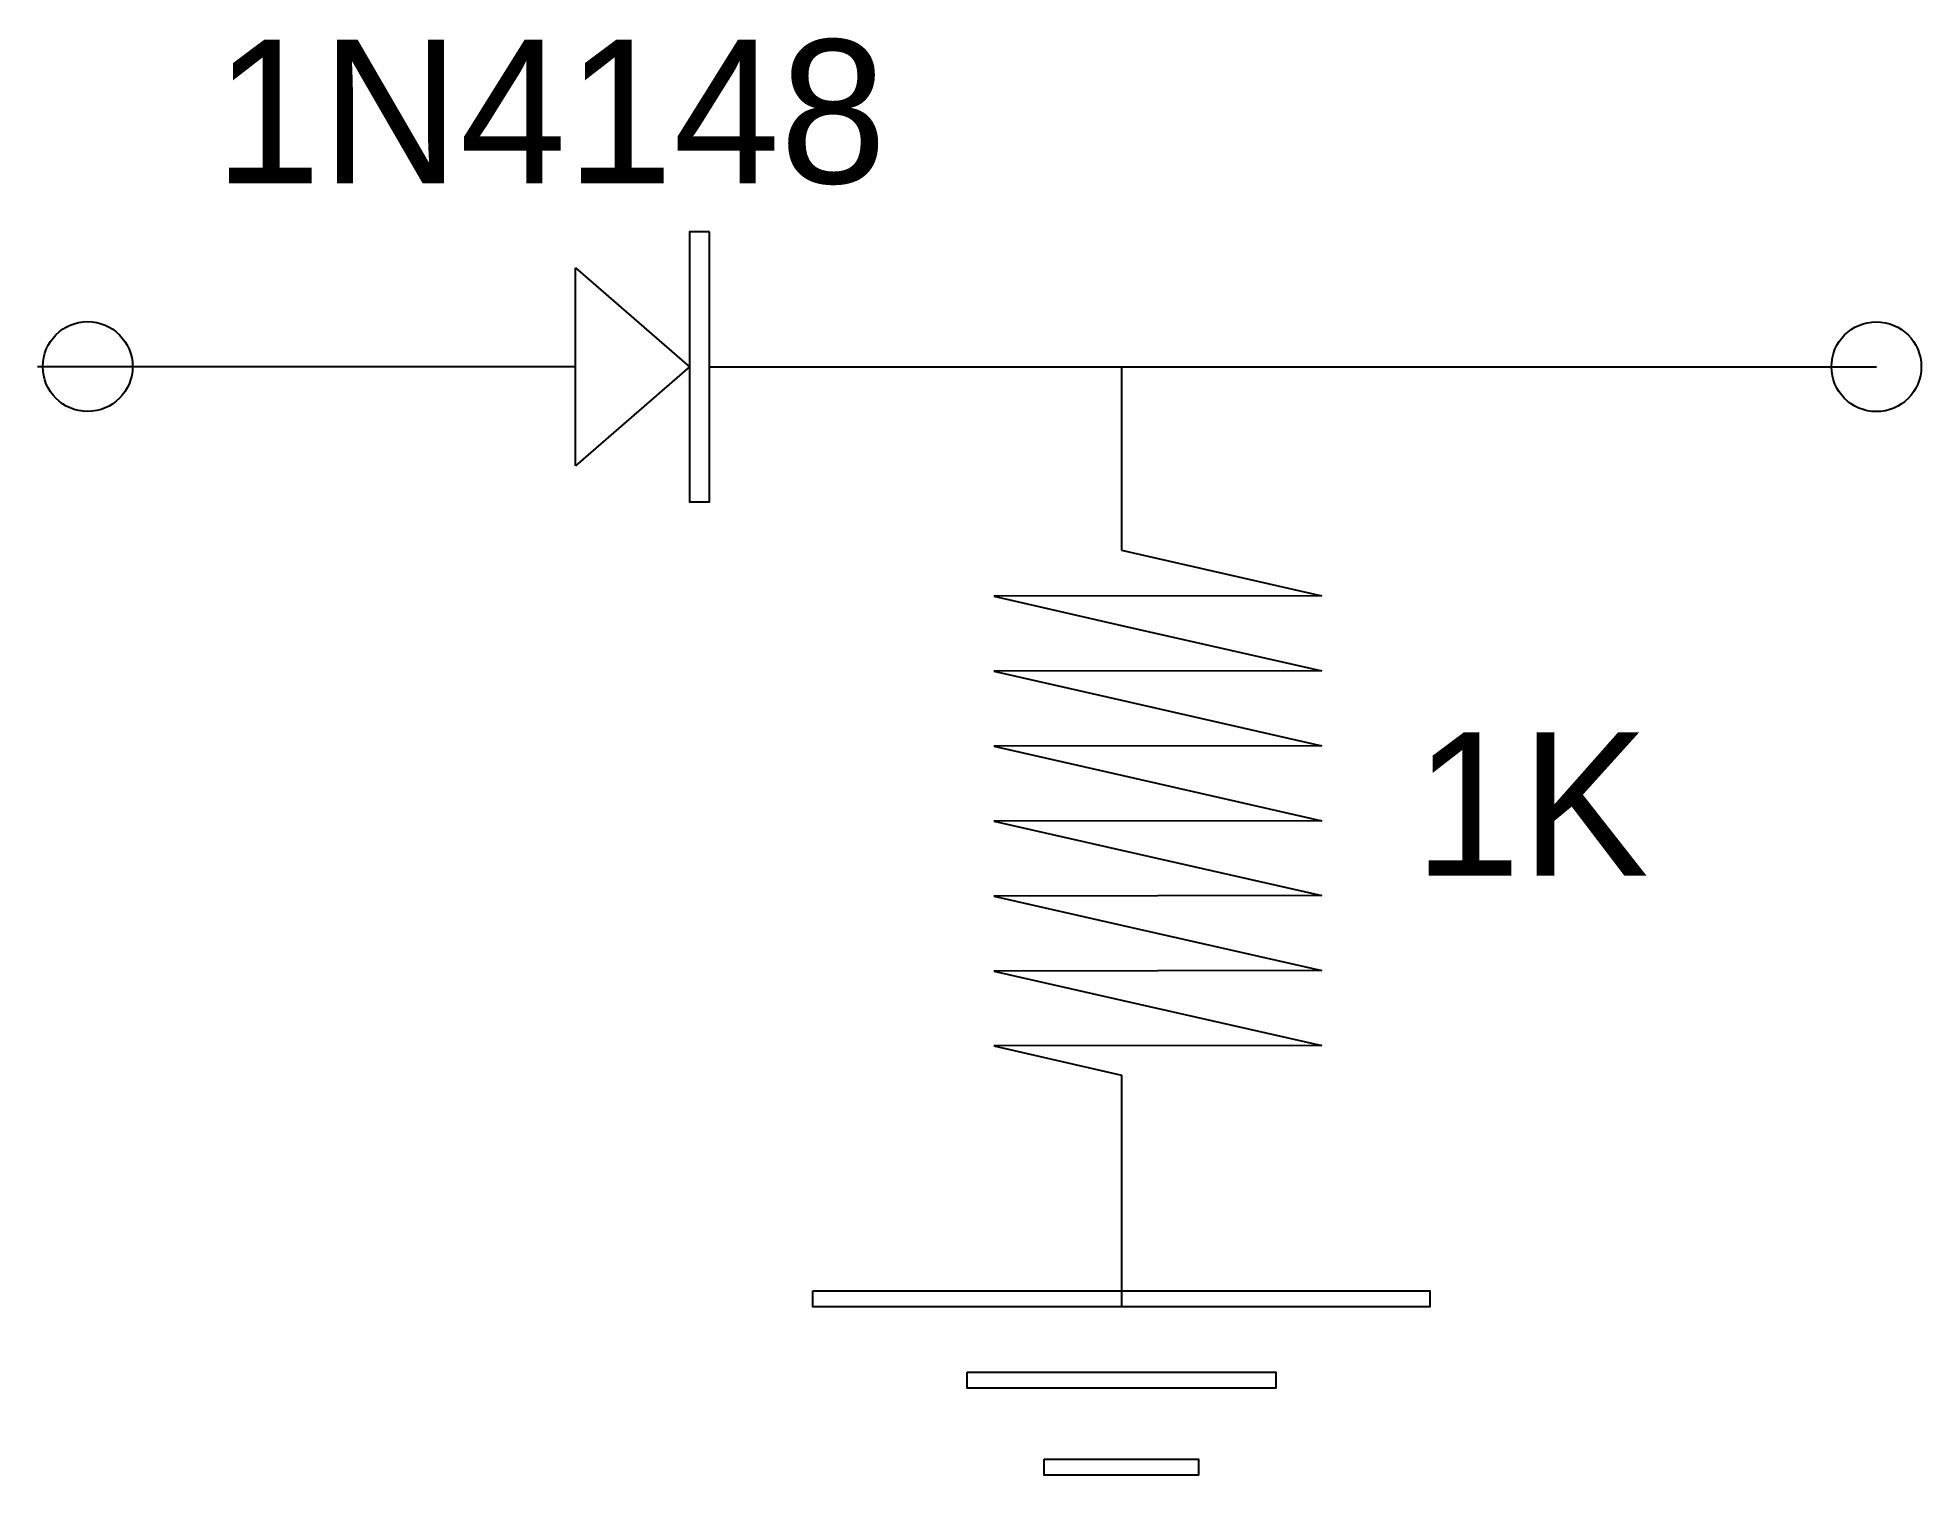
# Model space of a CAD drawing. Extents: x 6.17 to 7.48, y -2.77 to -1.77.
import ezdxf

# ---------------------------------------------------------------- set-up
doc = ezdxf.new("R2010")
doc.units = 0
doc.layers.add('Default', color=7, linetype='Continuous')

msp = doc.modelspace()

# ---------------------------------------------------------------- linework, layer by layer
at = {"layer": 'Default'}
for p, q in [((6.5424, -1.9968), (6.5424, -1.9278)), ((6.5424, -1.9278), (6.622, -1.9968)), ((6.1675, -1.9967), (6.5422, -1.9967)), ((6.622, -1.9968), (6.5424, -2.0658)), ((6.5424, -2.0658), (6.5424, -1.9968)), ((6.6358, -1.9968), (7.4492, -1.9968)), ((6.923, -2.1248), (7.0626, -2.1565)), ((6.834, -2.1568), (6.923, -2.1771)), ((6.923, -2.1771), (7.0626, -2.2088)), ((6.834, -2.2091), (6.923, -2.2293)), ((6.923, -2.2293), (7.0626, -2.261)), ((6.834, -2.2613), (6.923, -2.2816)), ((6.923, -2.2816), (7.0626, -2.3133)), ((6.834, -2.3136), (6.923, -2.3338)), ((6.923, -2.3338), (7.0626, -2.3655)), ((6.834, -2.3658), (6.923, -2.3861)), ((6.923, -2.3861), (7.0626, -2.4178)), ((6.834, -2.4181), (6.923, -2.4383)), ((6.923, -2.4383), (7.0626, -2.47)), ((6.834, -2.4703), (6.923, -2.4906)), ((6.923, -2.4906), (6.923, -2.6521))]:
    msp.add_line(p, q, dxfattribs=at)
for points in [[(6.6358, -1.9027), (6.622, -1.9027), (6.622, -2.091), (6.6358, -2.091)], [(6.7079, -2.6409), (7.138, -2.6409), (7.138, -2.6521), (6.7079, -2.6521)], [(6.8155, -2.6976), (7.0305, -2.6976), (7.0305, -2.7088), (6.8155, -2.7088)], [(6.8692, -2.7583), (6.9767, -2.7583), (6.9767, -2.7696), (6.8692, -2.7696)]]:
    msp.add_lwpolyline(points, close=True, dxfattribs=at)
for points in [[(6.923, -1.9968), (6.923, -2.1248)], [(7.0626, -2.1565), (6.834, -2.1568)], [(7.0626, -2.2088), (6.834, -2.2091)], [(7.0626, -2.261), (6.834, -2.2613)], [(7.0626, -2.3133), (6.834, -2.3136)], [(7.0626, -2.3655), (6.834, -2.3658)], [(7.0626, -2.4178), (6.834, -2.4181)], [(7.0626, -2.47), (6.834, -2.4703)]]:
    msp.add_lwpolyline(points, dxfattribs=at)
for centre in [(6.2024, -1.9967), (7.4492, -1.9968)]:
    msp.add_circle(centre, 0.0313, dxfattribs=at)

# ---------------------------------------------------------------- texts
for s, p in [('1N4148', (6.2908, -1.8689)), ('1K', (7.127, -2.3517))]:
    msp.add_text(s, height=0.1, dxfattribs=at).set_placement(p)

doc.saveas('drawing.dxf')
